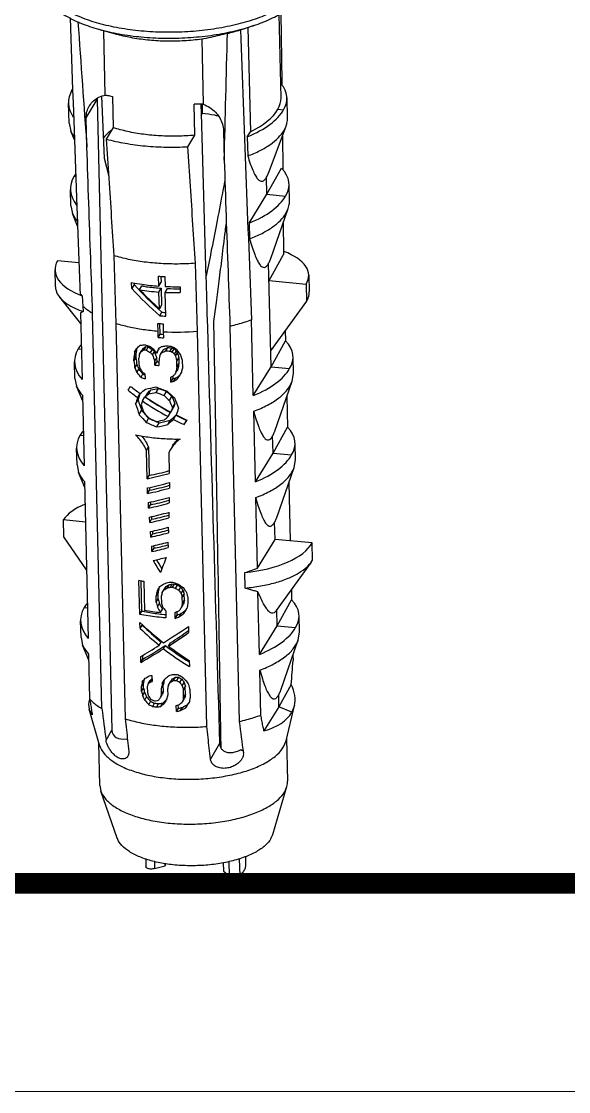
# Model space of a CAD drawing. Header units: millimetres. Extents: x 1690 to 2009, y -242 to -21.
# Drawn here: x 1815.39 to 1829.83, y -242.45 to -214.2 of the extents above; entities that cross this region are included whole.
import ezdxf

# ---------------------------------------------------------------- set-up
doc = ezdxf.new("R2010")
doc.units = ezdxf.units.MM
doc.layers.add('02___PRT_ALL_AXES', color=7, linetype='Continuous')
doc.layers.add('from', color=7, linetype='Continuous', lineweight=13)

# ---------------------------------------------------------------- blocks, each defined once
blk = doc.blocks.new('u40')
at = {"layer": '02___PRT_ALL_AXES', "color": 7, "linetype": 'Continuous'}
for p, q in [((-4.211, 22.641), (-4.144, 20.74)), ((1.358, 20.525), (1.306, 22.738)), ((1.353, 22.764), (1.375, 20.949)), ((-3.465, 22.344), (-2.99, 22.209)), ((0.334, 22.339), (0.282, 22.323)), ((0.636, 22.44), (0.335, 22.339)), ((0.482, 22.389), (0.547, 19.637)), ((-3.282, 20.603), (-3.322, 22.303)), ((-0.737, 22.079), (-0.697, 20.361)), ((1.375, 20.949), (1.376, 20.867)), ((-4.161, 20.74), (-4.143, 20.738)), ((-4.144, 20.74), (-4.131, 20.396)), ((-4.24, 19.864), (-4.253, 20.393)), ((-4.131, 20.396), (-4.114, 19.925)), ((-3.786, 19.999), (-3.498, 20.489)), ((-3.498, 20.489), (-3.108, 3.841)), ((-3.38, 20.571), (-3.316, 18.935)), ((-3.096, 20.566), (-3.076, 19.746)), ((-0.922, 19.544), (-0.941, 20.364)), ((-0.759, 20.366), (-0.759, 20.359)), ((-0.759, 20.359), (-0.752, 20.121)), ((-0.723, 20.361), (-0.726, 20.122)), ((1.527, 19.999), (1.514, 20.528)), ((-0.752, 20.121), (-0.626, 15.764)), ((1.27, 20.23), (1.422, 20.216)), ((-4.24, 19.864), (-4.192, 19.648)), ((-4.114, 19.925), (-4.096, 19.419)), ((-3.768, 19.225), (-3.786, 19.999)), ((1.024, 18.545), (1.488, 19.781)), ((1.435, 19.67), (1.488, 19.781)), ((-4.096, 19.427), (-4.192, 19.648)), ((-3.076, 19.746), (-3.255, 19.442)), ((-1.1, 19.24), (-0.922, 19.544)), ((-0.162, 19.659), (-0.144, 18.885)), ((0.465, 19.504), (0.547, 19.637)), ((0.465, 19.504), (0.477, 18.998)), ((1.391, 19.522), (1.401, 18.671)), ((-4.096, 19.419), (-4.033, 17.649)), ((-3.316, 18.935), (-3.193, 18.468)), ((0.985, 17.985), (1.368, 18.671)), ((1.401, 18.671), (1.401, 18.627)), ((-4.108, 18.462), (-4.062, 18.458)), ((0.985, 17.985), (0.975, 18.44)), ((-4.189, 17.677), (-4.199, 18.115)), ((1.578, 17.813), (1.568, 18.25)), ((0.519, 17.227), (0.985, 17.985)), ((0.985, 17.985), (1.475, 17.939)), ((-4.189, 17.677), (-4.147, 17.476)), ((-4.033, 17.649), (-4.017, 17.234)), ((1.084, 16.287), (1.545, 17.61)), ((1.486, 17.483), (1.545, 17.61)), ((-4.014, 17.147), (-4.147, 17.476)), ((1.416, 17.24), (1.424, 16.475)), ((0.519, 17.227), (0.528, 16.811)), ((1.039, 15.707), (1.425, 16.4)), ((1.424, 16.475), (1.425, 16.4)), ((-3.979, 16.178), (-4.544, 16.231)), ((-3.058, 16.367), (-3, 14.572)), ((-0.845, 14.37), (-0.903, 16.165)), ((1.092, 13.43), (1.028, 16.163)), ((-4.598, 15.544), (-4.608, 15.987)), ((-1.872, 15.562), (-1.88, 15.823)), ((-1.815, 15.819), (-1.811, 15.665)), ((2.088, 15.852), (2.099, 15.41)), ((-2.583, 15.5), (-2.588, 15.656)), ((-2.523, 15.603), (-2.583, 15.5)), ((-2.524, 15.645), (-2.523, 15.603)), ((-2.376, 15.463), (-2.316, 15.565)), ((-1.872, 15.562), (-1.811, 15.665)), ((-1.714, 15.813), (-1.706, 15.552)), ((-1.309, 15.547), (-1.304, 15.39)), ((-0.626, 15.764), (-0.624, 15.708)), ((1.039, 15.707), (2.018, 15.616)), ((2.018, 15.616), (2.029, 15.16)), ((-3.927, 14.576), (-4.486, 15.267)), ((-3.893, 15.308), (-3.871, 15.026)), ((-1.867, 15.406), (-1.808, 15.506)), ((-1.853, 14.962), (-1.867, 15.406)), ((-1.808, 15.506), (-1.797, 15.057)), ((-1.701, 15.396), (-1.641, 15.497)), ((-1.681, 14.77), (-1.701, 15.396)), ((-3.871, 15.026), (-3.868, 14.89)), ((-1.797, 15.057), (-1.853, 14.962)), ((2.029, 15.16), (1.082, 13.852)), ((-3.933, 14.858), (-3.892, 13.096)), ((-3.373, 4.409), (-3.617, 14.839)), ((-1.847, 14.78), (-1.793, 14.872)), ((-3, 14.572), (-2.755, 4.141)), ((-1.888, 14.368), (-1.895, 14.575)), ((-1.834, 14.294), (-1.84, 14.571)), ((-1.758, 14.566), (-1.751, 14.358)), ((-0.351, 10.876), (-0.416, 14.629)), ((0.007, 14.5), (0.251, 4.069)), ((0.625, 12.672), (0.579, 14.671)), ((-1.885, 14.208), (-1.888, 14.368)), ((-1.885, 14.208), (-1.834, 14.294)), ((-1.751, 14.358), (-1.747, 14.199)), ((-0.601, 3.939), (-0.845, 14.37)), ((1.469, 14.386), (1.475, 14.116)), ((-4.001, 13.907), (-3.911, 13.899)), ((-2.509, 13.817), (-2.457, 13.906)), ((-2.38, 13.768), (-2.328, 13.855)), ((-2.329, 13.838), (-2.278, 13.925)), ((-2.252, 13.879), (-2.201, 13.966)), ((-2.199, 13.872), (-2.148, 13.959)), ((-2.091, 13.806), (-2.04, 13.892)), ((-1.929, 13.79), (-1.878, 13.876)), ((-1.793, 13.805), (-1.742, 13.892)), ((-1.684, 13.852), (-1.633, 13.939)), ((-1.572, 13.848), (-1.521, 13.935)), ((-1.515, 13.82), (-1.464, 13.907)), ((-1.457, 13.766), (-1.406, 13.854)), ((1.092, 13.43), (1.475, 14.116)), ((-4.082, 13.123), (-4.093, 13.561)), ((-2.531, 13.637), (-2.479, 13.726)), ((-2.529, 13.585), (-2.531, 13.637)), ((-2.529, 13.585), (-2.477, 13.673)), ((-2.479, 13.726), (-2.477, 13.673)), ((-2.402, 13.64), (-2.4, 13.534)), ((-2.036, 13.747), (-1.985, 13.833)), ((-1.979, 13.583), (-1.928, 13.669)), ((-1.976, 13.477), (-1.979, 13.583)), ((-1.976, 13.477), (-1.925, 13.564)), ((-1.928, 13.669), (-1.925, 13.564)), ((-1.87, 13.574), (-1.867, 13.468)), ((-1.846, 13.73), (-1.795, 13.816)), ((-1.428, 13.713), (-1.376, 13.801)), ((-1.396, 13.58), (-1.344, 13.668)), ((-1.392, 13.422), (-1.396, 13.58)), ((-1.344, 13.668), (-1.34, 13.51)), ((-1.253, 13.608), (-1.248, 13.396)), ((1.685, 13.258), (1.674, 13.696)), ((-2.499, 13.394), (-2.448, 13.483)), ((-2.446, 13.279), (-2.394, 13.367)), ((-1.418, 13.29), (-1.366, 13.378)), ((-1.415, 13.288), (-1.393, 13.325)), ((-1.392, 13.422), (-1.34, 13.51)), ((0.625, 12.672), (1.092, 13.43)), ((1.092, 13.43), (1.582, 13.384)), ((-4.082, 13.123), (-4.04, 12.922)), ((-2.339, 13.155), (-2.288, 13.242)), ((-2.237, 13.245), (-2.234, 13.113)), ((-1.553, 13.028), (-1.556, 13.16)), ((-1.553, 13.028), (-1.501, 13.115)), ((-1.503, 13.185), (-1.501, 13.115)), ((-1.469, 13.052), (-1.417, 13.14)), ((-1.385, 13.104), (-1.333, 13.192)), ((1.191, 11.733), (1.652, 13.055)), ((1.652, 13.055), (1.685, 13.258)), ((-3.879, 12.521), (-4.04, 12.922)), ((-2.426, 12.62), (-2.361, 12.73)), ((-2.168, 12.748), (-2.232, 12.639)), ((-2.142, 12.714), (-2.079, 12.822)), ((-1.94, 12.755), (-1.877, 12.863)), ((-1.732, 12.675), (-1.668, 12.783)), ((-3.882, 12.68), (-3.839, 10.818)), ((-2.484, 12.45), (-2.419, 12.561)), ((-2.299, 12.531), (-2.235, 12.64)), ((-1.586, 12.539), (-1.523, 12.648)), ((-1.511, 12.346), (-1.447, 12.455)), ((1.509, 12.647), (1.528, 11.839)), ((-2.387, 12.169), (-2.323, 12.278)), ((-1.623, 12.118), (-1.559, 12.226)), ((-1.551, 12.234), (-1.487, 12.343)), ((-1.483, 12.044), (-1.419, 12.153)), ((0.679, 10.395), (0.635, 12.257)), ((-2.138, 12.074), (-2.202, 11.965)), ((-1.919, 11.844), (-1.856, 11.952)), ((-1.633, 11.912), (-1.569, 12.02)), ((-1.199, 11.906), (-1.133, 12.017)), ((-3.948, 11.63), (-3.858, 11.622)), ((1.146, 11.153), (1.135, 11.608)), ((1.146, 11.153), (1.528, 11.839)), ((-2.194, 11.222), (-2.142, 11.308)), ((-2.142, 11.308), (-2.125, 10.563)), ((1.738, 10.98), (1.728, 11.418)), ((-4.029, 10.845), (-4.039, 11.283)), ((-2.176, 10.476), (-2.194, 11.222)), ((-1.563, 11.25), (-1.606, 11.166)), ((-1.606, 11.166), (-1.593, 10.62)), ((0.679, 10.395), (1.146, 11.153)), ((1.146, 11.153), (1.635, 11.107)), ((-4.029, 10.845), (-3.987, 10.644)), ((-0.351, 10.862), (-0.351, 10.876)), ((1.244, 9.455), (1.705, 10.778)), ((1.705, 10.778), (1.738, 10.98)), ((-3.825, 10.243), (-3.987, 10.644)), ((-2.176, 10.476), (-2.125, 10.563)), ((-3.829, 10.403), (-3.732, 6.263)), ((-2.167, 10.088), (-2.17, 10.234)), ((-2.167, 10.088), (-2.116, 10.175)), ((-2.118, 10.245), (-2.116, 10.175)), ((-1.587, 10.378), (-1.584, 10.232)), ((1.563, 10.369), (1.599, 8.838)), ((-1.598, 9.984), (-1.595, 9.839)), ((0.732, 8.117), (0.688, 9.979)), ((-2.139, 9.704), (-2.142, 9.85)), ((-2.139, 9.704), (-2.088, 9.791)), ((-2.09, 9.862), (-2.088, 9.791)), ((-4.384, 9.399), (-3.804, 9.344)), ((-4.373, 8.943), (-4.384, 9.399)), ((-2.111, 9.321), (-2.114, 9.466)), ((-2.111, 9.321), (-2.06, 9.407)), ((-2.062, 9.478), (-2.06, 9.407)), ((-1.609, 9.591), (-1.606, 9.445)), ((1.199, 8.875), (1.188, 9.331)), ((-2.083, 8.937), (-2.086, 9.082)), ((-2.034, 9.094), (-2.032, 9.024)), ((-1.62, 9.197), (-1.616, 9.052)), ((-3.774, 8.07), (-4.373, 8.943)), ((-2.083, 8.937), (-2.032, 9.024)), ((-1.631, 8.804), (-1.627, 8.659)), ((0.732, 8.117), (1.199, 8.875)), ((2.178, 8.783), (1.199, 8.875)), ((2.189, 8.328), (2.178, 8.783)), ((-2.055, 8.553), (-2.058, 8.699)), ((-2.055, 8.553), (-2.004, 8.64)), ((-2.006, 8.711), (-2.004, 8.64)), ((2.155, 8.276), (1.227, 6.996)), ((2.155, 8.276), (2.189, 8.328)), ((0.411, 7.593), (0.402, 8.001)), ((-2.373, 6.896), (-2.394, 7.795)), ((-2.321, 6.985), (-2.339, 7.785)), ((-2.265, 7.771), (-2.247, 7.004)), ((-1.729, 7.546), (-1.678, 7.632)), ((-1.648, 7.593), (-1.597, 7.679)), ((-1.565, 7.615), (-1.514, 7.701)), ((-1.51, 7.612), (-1.459, 7.699)), ((-1.425, 7.582), (-1.374, 7.669)), ((-1.941, 7.382), (-1.89, 7.468)), ((-1.937, 7.223), (-1.941, 7.382)), ((-1.886, 7.31), (-1.89, 7.468)), ((-1.806, 7.368), (-1.802, 7.209)), ((-1.781, 7.471), (-1.73, 7.558)), ((-1.339, 7.527), (-1.288, 7.615)), ((-1.281, 7.447), (-1.229, 7.535)), ((-1.25, 7.341), (-1.198, 7.429)), ((-1.194, 7.271), (-1.198, 7.429)), ((0.785, 5.84), (0.747, 7.496)), ((1.629, 7.55), (1.635, 7.284)), ((-3.841, 7.075), (-3.751, 7.067)), ((-1.937, 7.223), (-1.886, 7.31)), ((-1.907, 7.088), (-1.856, 7.174)), ((-1.272, 7.077), (-1.22, 7.165)), ((-1.246, 7.183), (-1.25, 7.341)), ((-1.246, 7.183), (-1.194, 7.271)), ((-1.106, 7.342), (-1.103, 7.184)), ((1.252, 6.598), (1.635, 7.284)), ((-2.373, 6.896), (-2.321, 6.985)), ((-1.823, 6.948), (-1.772, 7.034)), ((-1.688, 6.989), (-1.684, 6.804)), ((-1.435, 6.79), (-1.438, 6.949)), ((-1.435, 6.79), (-1.383, 6.877)), ((-1.383, 6.877), (-1.386, 6.972)), ((-1.323, 6.84), (-1.272, 6.928)), ((-1.211, 6.918), (-1.16, 7.007)), ((1.252, 6.598), (1.242, 7.02)), ((1.845, 6.426), (1.834, 6.864)), ((-3.922, 6.291), (-3.933, 6.728)), ((-2.364, 6.526), (-2.368, 6.685)), ((-2.364, 6.526), (-2.312, 6.615)), ((-2.312, 6.615), (-2.313, 6.634)), ((-1.089, 6.576), (-1.085, 6.417)), ((0.785, 5.84), (1.252, 6.598)), ((1.252, 6.598), (1.742, 6.552)), ((-3.922, 6.291), (-3.88, 6.089)), ((1.351, 4.901), (1.812, 6.223)), ((1.812, 6.223), (1.845, 6.426)), ((-3.719, 5.689), (-3.88, 6.089)), ((-1.857, 6.081), (-1.806, 6.167)), ((-1.747, 5.991), (-1.696, 6.077)), ((-1.612, 6.06), (-1.561, 6.146)), ((-3.722, 5.848), (-3.695, 4.664)), ((-2.343, 5.627), (-2.347, 5.786)), ((-2.343, 5.627), (-2.291, 5.716)), ((-2.291, 5.716), (-2.293, 5.817)), ((-1.067, 5.677), (-1.064, 5.518)), ((1.669, 5.815), (1.672, 5.684)), ((0.823, 4.24), (0.795, 5.424)), ((-2.15, 5.066), (-2.098, 5.153)), ((-2.099, 5.11), (-2.048, 5.197)), ((-2.05, 5.288), (-2.047, 5.129)), ((-1.779, 5.071), (-1.728, 5.157)), ((-1.615, 5.031), (-1.564, 5.117)), ((-1.562, 5.106), (-1.511, 5.193)), ((-1.48, 5.155), (-1.429, 5.241)), ((-1.396, 5.151), (-1.345, 5.238)), ((-1.311, 5.096), (-1.259, 5.183)), ((-1.252, 5.015), (-1.201, 5.103)), ((-2.328, 4.993), (-2.276, 5.081)), ((-2.325, 4.861), (-2.328, 4.993)), ((-2.325, 4.861), (-2.273, 4.949)), ((-2.297, 4.75), (-2.245, 4.838)), ((-2.273, 4.949), (-2.276, 5.081)), ((-2.174, 4.991), (-2.17, 4.832)), ((-1.803, 4.941), (-1.752, 5.027)), ((-1.799, 4.783), (-1.803, 4.941)), ((-1.799, 4.783), (-1.749, 4.869)), ((-1.749, 4.869), (-1.752, 5.027)), ((-1.64, 4.927), (-1.636, 4.768)), ((-1.221, 4.909), (-1.17, 4.997)), ((-1.216, 4.698), (-1.221, 4.909)), ((-1.165, 4.786), (-1.17, 4.997)), ((-1.05, 4.91), (-1.045, 4.699)), ((1.627, 5.049), (1.302, 4.457)), ((-2.243, 4.634), (-2.191, 4.722)), ((-2.137, 4.511), (-2.085, 4.598)), ((-2.031, 4.468), (-1.98, 4.555)), ((-1.925, 4.454), (-1.874, 4.54)), ((-1.824, 4.706), (-1.774, 4.792)), ((-1.819, 4.468), (-1.768, 4.554)), ((-1.242, 4.593), (-1.191, 4.68)), ((-1.216, 4.698), (-1.165, 4.786)), ((-1.153, 4.433), (-1.101, 4.522)), ((1.302, 4.457), (1.295, 4.776)), ((-3.625, 4.249), (-3.709, 4.396)), ((-3.435, 3.445), (-3.709, 4.396)), ((-1.405, 4.333), (-1.409, 4.491)), ((-1.405, 4.333), (-1.354, 4.42)), ((-1.354, 4.42), (-1.356, 4.506)), ((-1.293, 4.356), (-1.242, 4.443)), ((1.302, 4.457), (0.906, 3.824)), ((1.639, 4.313), (1.302, 4.457)), ((1.491, 3.56), (1.712, 4.49)), ((1.712, 4.488), (1.639, 4.313)), ((-3.263, 3.579), (-3.108, 3.841)), ((-3.426, 2.383), (-3.452, 3.506)), ((-0.267, 3.488), (-0.508, 3.079)), ((-0.224, 3.363), (-0.227, 3.488)), ((1.425, 3.4), (1.491, 3.56)), ((1.532, 2.499), (1.505, 3.622)), ((-3.426, 2.383), (-3.399, 2.235)), ((1.14, 1.089), (1.511, 2.35)), ((1.453, 2.216), (1.511, 2.35)), ((-2.968, 0.993), (-3.399, 2.235)), ((1.091, 0.978), (1.14, 1.09)), ((-2.216, 0.443), (-2.211, 0.238)), ((-1.987, 0.374), (-1.982, 0.186)), ((-1.704, 0.263), (-1.705, 0.318)), ((-0.169, 0.343), (-0.164, 0.118)), ((0, 0), (-0.009, 0.374)), ((0.254, 0.449), (0.265, 0.007)), ((0.414, 0.5), (0.419, 0.27)), ((-1.982, 0.186), (-1.704, 0.263)), ((-0.164, 0.118), (0, 0)), ((0.419, 0.272), (0.419, 0.27))]:
    blk.add_line(p, q, dxfattribs=at)
for centre, radius, start, end in [((1383.969, 120.47), 1391.425, 184.03586, 184.172741), ((-1.25, 27.368), 5.272, 283.0485, 286.8935), ((3645.147, 159.542), 3647.447, 182.156009, 182.276312), ((-1308.302, 53.695), 1308.621, 358.475733, 358.622305), ((-0.831, 19.171), 1.197, 83.5617, 95.2571), ((-7.572, 23.297), 7.547, 334.6768, 335.1181), ((-2.8, 19.111), 0.638, 143.6059, 147.573), ((-1.426, 22.28), 6.473, 265.9732, 267.4441), ((-1.531, 21.018), 5.465, 258.8415, 261.7944), ((-1.452, 21.587), 6.04, 261.8239, 266.0112), ((-1.411, 22.207), 6.661, 267.463, 270.8769), ((-1.458, 21.325), 5.934, 261.0962, 266.0471), ((-1.407, 22.018), 6.629, 267.4623, 270.8932), ((-1.397, 21.614), 6.121, 267.7104, 270.837), ((-3.07, 17.218), 2.461, 249.963, 251.0858), ((-1.4, 21.147), 6.383, 265.9864, 267.4784), ((-1.39, 20.763), 5.905, 266.0925, 267.1492), ((-1.398, 20.869), 6.313, 265.4877, 266.738), ((-1.39, 20.47), 6.282, 265.488, 266.7445), ((-1.381, 20.11), 5.833, 265.5504, 266.3832), ((-1.38, 20.928), 6.58, 266.768, 274.664), ((-1.449, 19.625), 5.671, 261.8323, 262.3715), ((-1.448, 19.482), 5.66, 261.8318, 262.372), ((-1.436, 19.15), 5.24, 261.6126, 262.1953), ((-1.375, 20.445), 6.469, 267.2405, 268.231), ((-1.373, 20.303), 6.459, 267.2397, 268.2318), ((-1.363, 19.966), 6.033, 267.4338, 268.4981), ((-1.377, 19.216), 5.679, 264.4546, 265.0206), ((-1.385, 19.579), 6.13, 264.4687, 265.4888), ((-1.382, 12.869), 5.173, 258.7175, 260.1686), ((-1.231, 14.16), 6.422, 266.7428, 267.736), ((-1.219, 13.675), 5.982, 267.1652, 267.6993), ((-1.229, 14.02), 6.414, 266.9904, 267.4876), ((-1.371, 11.538), 4.651, 258.218, 259.0669), ((-1.29, 11.979), 5.1, 259.1129, 263.4744), ((-1.272, 12.669), 5.748, 260.2337, 264.4982), ((-1.226, 12.494), 5.619, 263.4217, 265.3012), ((-63.231, 10.019), 65.048, 355.61814, 356.17863), ((-1.173, 11.764), 6.459, 266.9928, 268.2315), ((-1.169, 11.596), 6.449, 267.2394, 267.9837), ((-1.16, 11.25), 6.015, 267.4326, 268.2323), ((-1.223, 10.288), 5.719, 262.103, 262.6387), ((-1.211, 9.771), 5.272, 261.6139, 262.7746), ((80.704, 15.174), 84.763, 187.29643, 187.8627), ((-1.221, 10.113), 5.703, 261.8334, 262.9078), ((79.269, 14.161), 79.659, 187.27832, 187.88087), ((-2.371, 3.803), 0.392, 209.4404, 213.3673)]:
    blk.add_arc(centre, radius, start, end, dxfattribs=at)
for centre, major_axis, ratio, start_param, end_param in [((-1.37, 20.478), (2.884, 0.046), 0.412294, -0.260558, 0.327239), ((-1.37, 20.478), (2.883, 0.09), 0.457817, 9.15761, 9.707601), ((-1.37, 20.478), (2.884, 0.046), 0.412294, 2.863094, 2.881035), ((-2.573, 20.743), (0.877, 0.449), 0.655348, 2.794265, 2.835491), ((-1.37, 20.478), (2.727, 0.044), 0.412294, -0.260558, 0.003029), ((-1.37, 20.478), (2.883, 0.09), 0.457817, -0.895217, -0.267168), ((-1.37, 20.478), (2.726, 0.085), 0.457817, -0.805655, -0.267168), ((-1.316, 18.201), (2.884, 0.046), 0.412294, -0.260558, 0.367491), ((-1.316, 18.201), (2.883, 0.09), 0.457817, 9.15761, 9.743433), ((-1.316, 18.201), (2.884, 0.046), 0.412294, 2.834304, 2.881035), ((-1.316, 18.201), (2.883, 0.09), 0.457817, -0.895217, -0.267168), ((-0.097, 15.814), (2.185, 0.035), 0.412294, -0.260558, 0.789776), ((-2.585, 16.047), (2.023, 0.063), 0.457817, 2.874425, 3.994998), ((-1.268, 16.151), (2.575, -2.589), 0.352642, 4.576145, 4.859969), ((-1.262, 15.924), (2.893, 0.09), 0.457818, -2.775645, -2.726872), ((-1.345, 16.223), (2.788, -2.803), 0.352517, -1.662023, -1.400643), ((-1.35, 16.41), (2.794, -2.826), 0.351227, -1.582822, -1.399769), ((-1.21, 13.646), (2.883, 0.09), 0.457817, 9.15761, 9.785659), ((-1.21, 13.646), (2.884, 0.046), 0.412294, 2.788056, 2.881035), ((-1.266, 16.063), (2.759, 5.33), 0.013218, -4.290483, -4.270708), ((-1.33, 18.798), (2.221, 17.523), 0.02969, -4.425685, -4.414983), ((-1.255, 15.569), (2.808, 2.737), 0.102217, -2.111606, -2.072263), ((-1.266, 16.063), (2.566, 4.956), 0.013218, -4.259351, -4.255211), ((-1.248, 15.277), (2.853, 0.821), 0.352435, -2.069765, -2.030644), ((-1.247, 15.263), (2.818, 1.904), 0.1949, -2.092152, -2.06283), ((-1.254, 15.564), (2.594, 3.734), 0.022906, -2.030311, -2.009186), ((-1.247, 15.263), (2.62, 1.77), 0.1949, -2.102278, -2.070707), ((-1.245, 15.149), (2.876, -0.78), 0.465166, 4.501382, 4.540287), ((-1.24, 14.959), (2.827, -1.617), 0.437702, -1.660631, -1.621726), ((-1.24, 14.959), (2.629, -1.504), 0.437702, 4.616163, 4.658018), ((-1.244, 15.097), (2.795, -2.135), 0.402852, -1.567641, -1.538511), ((-1.239, 14.897), (-2.57, 2.881), 0.32879, 1.626941, 1.647832), ((-1.243, 15.068), (-2.765, 4.016), 0.26711, 1.678156, 1.707272), ((-1.24, 14.935), (2.723, 6.662), 0.028959, -4.547167, -4.527752), ((-1.243, 15.095), (2.818, 1.904), 0.194897, -1.926765, -1.897617), ((-1.24, 14.935), (2.532, 6.194), 0.028959, 1.745733, 1.754475), ((-1.245, 15.165), (2.853, 0.821), 0.352438, -1.86543, -1.82648), ((-1.237, 14.798), (2.594, 3.734), 0.022906, -1.820803, -1.799896), ((-1.24, 14.965), (2.828, 1.484), 0.254507, -1.898561, -1.859612), ((-1.24, 14.965), (2.629, 1.38), 0.254507, -1.893932, -1.852021), ((-1.25, 15.359), (2.862, -1.066), 0.461157, 4.770151, 4.799616), ((-1.248, 15.29), (2.827, -1.617), 0.437701, -1.436861, -1.417232), ((-1.248, 15.29), (2.629, -1.504), 0.437701, 4.856915, 4.878062), ((-1.253, 15.512), (2.795, -2.135), 0.40285, 4.929874, 4.959488), ((-1.253, 15.506), (-2.57, 2.881), 0.32879, 1.846982, 1.868207), ((-1.264, 15.989), (-2.611, 5.409), 0.184887, -4.397161, -4.386517), ((-1.264, 15.959), (-2.773, 4.468), 0.241974, 1.89556, 1.915399), ((-1.21, 13.646), (2.884, 0.046), 0.412294, -0.260558, 0.367491), ((-1.33, 18.798), (2.389, 18.846), 0.02969, -4.441182, -4.431265), ((-1.141, 10.717), (-3.193, 19.368), 0.046595, 1.414487, 1.424404), ((-1.141, 10.717), (-2.969, 18.008), 0.046595, 1.398205, 1.408908), ((-1.288, 17.016), (2.532, 13.414), 0.035521, -4.461065, -4.451238), ((-1.254, 15.564), (2.789, 4.016), 0.022906, -2.018671, -1.99906), ((-1.239, 14.897), (-2.764, 3.098), 0.32879, -4.652804, -4.633381), ((-1.236, 14.755), (-2.892, 8.515), 0.120708, -4.63481, -4.615397), ((-1.236, 14.755), (-2.689, 7.918), 0.120708, 1.646403, 1.667281), ((-1.225, 14.285), (2.459, 16.129), 0.03256, -4.672984, -4.663273), ((-1.237, 14.798), (2.789, 4.016), 0.022906, -1.823962, -1.804525), ((-1.253, 15.506), (-2.764, 3.098), 0.32879, -4.448312, -4.428622), ((-1.264, 15.989), (-2.808, 5.817), 0.184887, -4.410805, -4.400934), ((-1.3, 17.521), (-3.049, 13.934), 0.068111, -4.450506, -4.440616), ((-1.3, 17.521), (-2.835, 12.956), 0.068111, 1.847097, 1.857765), ((-1.271, 16.254), (-2.808, 5.817), 0.184887, -4.371205, -4.351278), ((-1.301, 17.539), (-2.973, 11.222), 0.087632, -4.387758, -4.377759), ((-1.205, 13.452), (-2.808, 5.817), 0.184886, 1.491557, 1.511332), ((-1.205, 13.452), (-2.611, 5.409), 0.184886, 7.759246, 7.780577), ((-1.217, 13.946), (-2.764, 3.098), 0.32879, 1.493516, 1.532859), ((-1.183, 12.498), (-3.049, 13.934), 0.068111, 1.481465, 1.491292), ((-1.217, 13.946), (-2.57, 2.881), 0.32879, 7.76276, 7.805162), ((-1.217, 13.95), (-2.773, 4.468), 0.241974, 1.544282, 1.563893), ((-1.224, 14.251), (2.795, -2.135), 0.40285, -1.655364, -1.626041), ((-1.207, 13.525), (2.759, 5.33), 0.013218, -4.661402, -4.651531), ((-1.171, 11.994), (2.532, 13.414), 0.035521, 1.470842, 1.480732), ((-1.207, 13.525), (2.566, 4.956), 0.013218, -4.675819, -4.665174), ((-1.171, 11.994), (2.354, 12.473), 0.035521, 1.455646, 1.466314), ((-1.201, 13.26), (2.759, 5.33), 0.013218, 1.572126, 1.592054), ((-1.17, 11.975), (2.606, 10.704), 0.037664, 1.446853, 1.456852), ((-1.21, 13.646), (2.883, 0.09), 0.457817, -0.895217, -0.267168), ((-1.223, 14.237), (2.876, -0.78), 0.465166, -1.840421, -1.8013), ((-1.223, 14.237), (2.674, -0.725), 0.465166, -1.851303, -1.830541), ((-1.223, 14.224), (2.828, 1.484), 0.254509, -1.820509, -1.80088), ((-1.221, 14.155), (2.843, 1.049), 0.319714, -1.804228, -1.774763), ((-1.221, 14.155), (2.644, 0.976), 0.319714, -1.793638, -1.761889), ((-1.218, 14.009), (2.808, 2.737), 0.102216, -1.770248, -1.750557), ((-1.218, 14.003), (2.818, 1.904), 0.1949, -1.790099, -1.760485), ((-1.218, 14.003), (2.62, 1.77), 0.1949, -1.777225, -1.745289), ((-1.207, 13.555), (2.789, 4.016), 0.022906, -1.667393, -1.647554), ((-1.246, 15.21), (2.778, 4.579), 0.003704, -2.119767, -2.093272), ((-1.207, 13.522), (2.821, -1.711), 0.432068, -1.844566, -1.745883), ((-1.21, 13.678), (2.821, -1.711), 0.432068, -1.818071, -1.720575), ((-1.246, 15.183), (2.458, 6.957), 0.034176, -4.339994, -4.313894), ((-1.225, 14.304), (2.809, 2.619), 0.113052, -2.090198, -2.036735), ((-1.22, 14.111), (2.809, 2.619), 0.113052, -2.041927, -2.008193), ((-1.221, 14.128), (2.845, 1.007), 0.325906, 4.240207, 4.342319), ((-1.22, 14.111), (2.563, 2.389), 0.113052, -2.052291, -2.015282), ((-1.217, 13.984), (2.845, 1.007), 0.325906, -2.014437, -1.940866), ((-1.217, 13.984), (2.595, 0.919), 0.325906, -2.021526, -1.940866), ((-1.221, 14.128), (2.865, -1.012), 0.462377, 4.622677, 4.724789), ((-1.217, 13.984), (2.865, -1.012), 0.462377, -1.660508, -1.586938), ((-1.217, 13.984), (2.614, -0.924), 0.462377, -1.660508, -1.579849), ((-1.22, 14.111), (-2.523, 2.706), 0.338682, 1.751673, 1.806472), ((-1.225, 14.304), (-2.766, 2.966), 0.338682, 1.773126, 1.841031), ((-1.246, 15.183), (2.695, 7.626), 0.034176, -4.357608, -4.333889), ((-1.171, 12.018), (-2.88, 8.135), 0.127207, 1.472655, 1.50724), ((-1.171, 12.018), (-2.628, 7.422), 0.127207, 7.735845, 7.773893), ((-1.235, 14.751), (2.695, 7.626), 0.034176, -4.405007, -4.39025), ((-1.207, 13.522), (2.821, -1.711), 0.432068, -1.698485, -1.457696), ((-1.207, 13.522), (2.574, -1.561), 0.432068, -1.711408, -1.447333), ((-1.21, 13.678), (2.821, -1.711), 0.432068, -1.672305, -1.431516), ((-1.22, 14.111), (-2.766, 2.966), 0.338682, -4.538601, -4.48866), ((-1.235, 14.751), (-2.88, 8.135), 0.127207, -4.482416, -4.457687), ((-1.235, 14.751), (-2.628, 7.422), 0.127207, 1.812715, 1.839874), ((-1.182, 12.45), (2.458, 6.957), 0.034176, -4.701108, -4.684899), ((-1.246, 15.183), (-2.88, 8.135), 0.127207, -4.435911, -4.401326), ((-1.192, 12.896), (-2.766, 2.966), 0.338682, 1.500996, 1.568902), ((-1.182, 12.45), (-2.88, 8.135), 0.127207, 1.529015, 1.553745), ((-1.192, 12.896), (-2.523, 2.706), 0.338682, 7.76765, 7.842229), ((-1.197, 13.09), (-2.766, 2.966), 0.338682, 1.547502, 1.597443), ((-1.192, 12.896), (2.563, 2.389), 0.113052, -1.822653, -1.763949), ((-1.182, 12.45), (2.695, 7.626), 0.034176, -4.686733, -4.671975), ((-1.207, 13.522), (2.574, -1.561), 0.432068, -1.394326, -1.28698), ((-1.171, 12.018), (2.695, 7.626), 0.034176, 1.540092, 1.563811), ((-1.21, 13.678), (2.821, -1.711), 0.432068, -1.384118, -1.285435), ((-1.196, 13.073), (2.865, -1.012), 0.462377, -1.76262, -1.660508), ((-1.196, 13.073), (2.614, -0.924), 0.462377, 4.510707, 4.622677), ((-1.199, 13.217), (2.865, -1.012), 0.462377, -1.734078, -1.660508), ((-1.199, 13.217), (2.845, 1.007), 0.325906, -1.940866, -1.867296), ((-1.196, 13.073), (2.845, 1.007), 0.325906, -1.940866, -1.838754), ((-1.196, 13.073), (2.595, 0.919), 0.325906, 4.342319, 4.454289), ((-1.197, 13.09), (2.809, 2.619), 0.113052, -1.861053, -1.827319), ((-1.192, 12.896), (2.809, 2.619), 0.113052, -1.832511, -1.779048), ((-1.207, 13.522), (2.821, -1.711), 0.432068, -1.409426, -1.31193), ((-1.171, 11.991), (2.778, 4.579), 0.003704, -1.587131, -1.560636), ((-1.156, 11.368), (2.883, 0.09), 0.457817, 9.15761, 9.785659), ((-1.156, 11.368), (2.884, 0.046), 0.412294, 2.788056, 2.881035), ((-1.156, 11.368), (2.884, 0.046), 0.412294, -0.260558, 0.367491), ((-1.156, 11.368), (2.883, 0.09), 0.457817, -0.895217, -0.267168), ((-1.166, 11.77), (2.842, 1.086), 0.314332, -2.051137, -1.84022), ((-1.166, 11.77), (2.642, 1.01), 0.314332, 4.224056, 4.430815), ((-1.16, 11.528), (2.842, 1.086), 0.314332, -2.051137, -1.84022), ((-1.157, 11.382), (2.842, 1.086), 0.314332, -2.051137, -1.84022), ((-1.157, 11.382), (2.642, 1.01), 0.314332, 4.224056, 4.430815), ((-1.151, 11.14), (2.842, 1.086), 0.314332, -2.044083, -1.847274), ((-1.147, 10.994), (2.642, 1.01), 0.314332, 4.231648, 4.423218), ((-2.425, 9.215), (2.023, 0.032), 0.412294, 2.321697, 2.881035), ((-1.147, 10.994), (2.842, 1.086), 0.314332, -2.044083, -1.847274), ((-1.142, 10.752), (2.842, 1.086), 0.314332, -2.037034, -1.854324), ((-1.138, 10.607), (2.842, 1.086), 0.314332, -2.037034, -1.854324), ((-1.138, 10.607), (2.642, 1.01), 0.314332, 4.239235, 4.415626), ((-1.133, 10.364), (2.842, 1.086), 0.314332, -2.029989, -1.861368), ((-1.129, 10.219), (2.842, 1.086), 0.314332, -2.029989, -1.861368), ((-1.129, 10.219), (2.642, 1.01), 0.314332, 4.246816, 4.408038), ((-1.124, 9.977), (2.842, 1.086), 0.314332, -2.022949, -1.868409), ((0.063, 8.982), (2.184, 0.068), 0.457817, -1.429576, -0.267168), ((-1.12, 9.831), (2.842, 1.086), 0.314332, -2.022949, -1.868409), ((-1.12, 9.831), (2.642, 1.01), 0.314332, 4.254392, 4.400453), ((-1.115, 9.589), (2.842, 1.086), 0.314332, -2.012087, -1.88729), ((-1.106, 9.228), (-2.782, 4.876), 0.222126, -4.652177, -4.585769), ((-1.106, 9.228), (-2.587, 4.533), 0.222126, -4.642508, -4.589823), ((-1.106, 9.228), (2.713, 6.98), 0.031078, -4.581742, -4.523353), ((-1.103, 9.091), (2.883, 0.09), 0.457817, -1.036081, -0.895217), ((-1.098, 8.892), (2.781, 4.451), 0.007496, -1.881643, -1.85252), ((-1.098, 8.876), (2.815, 2.112), 0.168263, -1.960714, -1.921888), ((-1.099, 8.906), (2.836, 1.226), 0.293301, -1.92047, -1.871862), ((-1.093, 8.651), (2.594, 3.734), 0.022906, -1.852131, -1.831249), ((-1.094, 8.724), (2.62, 1.77), 0.194899, -1.924341, -1.892988), ((-1.096, 8.78), (2.644, 0.976), 0.319715, -1.877651, -1.846232), ((-1.104, 9.124), (2.849, -1.29), 0.453835, 4.783603, 4.832643), ((-1.1, 8.962), (2.661, -0.991), 0.461156, -1.53404, -1.502442), ((-1.103, 9.088), (2.599, -1.985), 0.402851, -1.372187, -1.340438), ((-1.107, 9.284), (2.783, -2.383), 0.383947, 4.94944, 4.988963), ((-1.106, 9.218), (2.532, 13.414), 0.035521, -4.578114, -4.568401), ((-1.106, 9.218), (2.354, 12.473), 0.035521, -4.574787, -4.56496), ((-1.091, 8.565), (2.606, 10.704), 0.037664, -4.60087, -4.591165), ((-1.093, 8.651), (2.789, 4.016), 0.022906, -1.853089, -1.833673), ((-1.094, 8.724), (2.818, 1.904), 0.194899, -1.926765, -1.897617), ((-1.096, 8.78), (2.843, 1.049), 0.319715, -1.88228, -1.85308), ((-1.1, 8.962), (2.862, -1.066), 0.461156, -1.542376, -1.513032), ((-1.103, 9.088), (2.795, -2.135), 0.402851, -1.382777, -1.353312), ((-1.112, 9.469), (-2.773, 4.468), 0.241974, -4.41724, -4.397515), ((-1.112, 9.469), (-2.578, 4.154), 0.241974, -4.404365, -4.383098), ((-1.142, 10.745), (-2.973, 11.222), 0.087632, -4.437414, -4.427524), ((-1.142, 10.745), (-2.764, 10.434), 0.087632, -4.422997, -4.412328), ((-1.119, 9.801), (-2.783, 4.918), 0.220189, 1.905655, 1.935512), ((-1.17, 11.943), (-3.049, 13.934), 0.068111, -4.400849, -4.39085), ((-1.05, 6.814), (2.883, 0.09), 0.457817, 9.15761, 9.785659), ((-1.05, 6.814), (2.884, 0.046), 0.412294, 2.788056, 2.881035), ((-1.073, 7.819), (-3.049, 13.934), 0.068111, -4.684558, -4.674845), ((-1.081, 8.144), (-2.783, 4.918), 0.220189, -4.621669, -4.592546), ((-1.073, 7.819), (-2.835, 12.956), 0.068111, -4.687999, -4.677551), ((-1.081, 8.144), (-2.588, 4.573), 0.220189, -4.624376, -4.593053), ((-1.088, 8.471), (-2.973, 11.222), 0.087632, -4.622926, -4.61322), ((-1.086, 8.379), (-2.765, 4.016), 0.26711, 1.707272, 1.7364), ((-1.067, 7.568), (2.789, 4.016), 0.022906, -1.697007, -1.677283), ((-1.037, 6.292), (2.606, 10.704), 0.037664, 1.496619, 1.506509), ((-1.037, 6.292), (2.423, 9.953), 0.037664, 1.481423, 1.492091), ((-1.009, 5.094), (2.532, 13.414), 0.035521, 1.421076, 1.431075), ((-1.05, 6.814), (2.884, 0.046), 0.412294, -0.260558, 0.367491), ((-1.078, 8.025), (2.828, 1.484), 0.254506, -1.830302, -1.791044), ((-1.074, 7.867), (2.828, 1.484), 0.254506, -1.830302, -1.791043), ((-1.074, 7.867), (2.629, 1.38), 0.254506, -1.820466, -1.778169), ((-1.071, 7.752), (2.815, 2.112), 0.168263, -1.785222, -1.745699), ((-1.071, 7.752), (2.617, 1.963), 0.168263, -1.772348, -1.729719), ((-1.059, 7.236), (2.781, 4.451), 0.007496, -1.637505, -1.607647), ((-1.059, 7.236), (2.585, 4.139), 0.007496, -1.621525, -1.608958), ((-1.063, 7.407), (2.785, -2.351), 0.386426, -1.716937, -1.492132), ((-1.06, 7.25), (2.785, -2.344), 0.386947, -1.717431, -1.53145), ((-1.06, 7.25), (2.59, -2.18), 0.386947, -1.733714, -1.533423), ((-1.062, 7.357), (2.816, 2.008), 0.181296, -1.944035, -1.708574), ((-1.05, 6.814), (2.883, 0.09), 0.457817, -0.895217, -0.267168), ((-1.058, 7.179), (2.815, 2.079), 0.172316, -1.893661, -1.706763), ((-1.058, 7.179), (2.618, 1.933), 0.172316, -1.889032, -1.707981), ((-1.062, 7.355), (2.815, 2.079), 0.172316, -2.16703, -1.981049), ((-1.058, 7.197), (2.815, 2.084), 0.171607, -2.166873, -1.942068), ((-1.058, 7.197), (2.618, 1.938), 0.171607, -2.183156, -1.94111), ((-1.06, 7.247), (2.789, -2.26), 0.393437, -1.499055, -1.263594), ((-1.06, 7.247), (2.593, -2.101), 0.393437, -1.498097, -1.264827), ((-1.064, 7.425), (2.785, -2.344), 0.386947, -1.444063, -1.257165), ((-1.101, 9.006), (2.532, 13.414), 0.035521, -4.41176, -4.401843), ((-1.054, 7.001), (2.797, 3.585), 0.042994, -2.089079, -2.059444), ((-1.101, 9.006), (2.354, 12.473), 0.035521, -4.393594, -4.385561), ((-1.047, 6.728), (2.815, 2.112), 0.168263, -2.126556, -2.087275), ((-1.045, 6.633), (2.808, 2.737), 0.102218, -2.072263, -2.052679), ((-1.044, 6.577), (2.843, 1.049), 0.319715, -2.076815, -2.047493), ((-1.041, 6.465), (2.828, 1.484), 0.254506, -2.083311, -2.063774), ((-1.045, 6.633), (2.611, 2.545), 0.102218, -2.083144, -2.062052), ((-1.038, 6.334), (2.759, 5.33), 0.013218, -4.485596, -4.466186), ((-1.04, 6.389), (2.354, 12.473), 0.035521, -4.60673, -4.596292), ((-1.038, 6.334), (2.566, 4.956), 0.013218, -4.470956, -4.465679), ((-1.039, 6.369), (2.808, 2.737), 0.102218, -1.916493, -1.87765), ((-1.041, 6.439), (2.828, 1.484), 0.254506, -1.908282, -1.869361), ((-1.032, 6.061), (2.789, 4.016), 0.022906, -1.814246, -1.794799), ((-1.032, 6.061), (2.594, 3.734), 0.022906, -1.810353, -1.789432), ((-1.036, 6.222), (2.818, 1.904), 0.1949, -1.887891, -1.858668), ((-1.036, 6.222), (2.62, 1.77), 0.1949, -1.882524, -1.851077), ((-1.045, 6.638), (2.795, -2.135), 0.402852, -1.392571, -1.363149), ((-1.048, 6.751), (2.827, -1.617), 0.437702, -1.436862, -1.397544), ((-1.045, 6.638), (2.599, -1.985), 0.402852, -1.382735, -1.35104), ((-1.054, 6.997), (-2.773, 4.468), 0.241974, -4.427077, -4.407386), ((-1.054, 6.997), (-2.578, 4.154), 0.241974, -4.414967, -4.393743), ((-1.054, 6.993), (-2.764, 3.098), 0.328789, -4.428622, -4.389021), ((-1.082, 8.207), (-2.764, 10.434), 0.087632, -4.433641, -4.422997), ((-1.068, 7.583), (-2.808, 5.817), 0.184887, -4.371205, -4.351278), ((-0.977, 3.713), (-2.973, 11.222), 0.087632, 1.44516, 1.455077), ((-0.977, 3.713), (-2.764, 10.434), 0.087632, 1.428878, 1.439581), ((-1.003, 4.807), (-2.611, 5.409), 0.184887, 1.476061, 1.497392), ((-1.063, 7.41), (2.684, 8.004), 0.03541, -4.403329, -4.393517), ((-1.001, 4.762), (-2.892, 8.515), 0.120708, 1.521617, 1.531429), ((-1.04, 6.389), (2.532, 13.414), 0.035521, -4.607237, -4.597531), ((-1.034, 6.141), (2.495, 7.443), 0.03541, -4.528743, -4.518303), ((-1.024, 5.71), (2.606, 10.704), 0.037664, -4.639713, -4.629998), ((-1.082, 8.207), (-2.973, 11.222), 0.087632, -4.447285, -4.437414), ((-1.113, 9.511), (-3.049, 13.934), 0.068111, -4.400849, -4.39085), ((-1.271, 5.551), (2.959, -1.141), 0.436281, 0.058738, 0.428269), ((-0.768, 5.521), (2.93, 1.157), 0.333087, 2.877812, 3.109699), ((-1.003, 4.807), (-2.808, 5.817), 0.184887, 1.491557, 1.511332), ((-1.014, 5.301), (-2.764, 3.098), 0.328789, 1.493516, 1.532859), ((-1.014, 5.301), (-2.57, 2.881), 0.328789, 1.479575, 1.521978), ((-1.015, 5.345), (-2.773, 4.468), 0.241974, 1.554094, 1.573678), ((-1.024, 5.736), (2.862, -1.066), 0.461156, -1.775834, -1.746544), ((-1.021, 5.593), (2.674, -0.725), 0.465166, -1.851304, -1.809179), ((-1.028, 5.89), (2.843, 1.049), 0.319715, -2.01826, -1.989091), ((-1.031, 6.034), (2.789, 4.016), 0.022906, -1.911336, -1.891913), ((-1.024, 5.707), (2.653, 0.764), 0.352436, -1.996595, -1.954791), ((-1.034, 6.141), (2.684, 8.004), 0.03541, -4.529983, -4.520276), ((-1.025, 5.761), (2.808, 2.737), 0.102218, -1.955317, -1.916493), ((-1.025, 5.761), (2.611, 2.545), 0.102218, -1.95729, -1.92025), ((-1.024, 5.726), (2.759, 5.33), 0.013218, -4.505012, -4.485596), ((-1.02, 5.551), (2.606, 10.704), 0.037664, -4.629998, -4.620286), ((-1.016, 5.364), (2.808, 2.737), 0.102218, -1.78007, -1.750558), ((-0.982, 3.912), (2.606, 10.704), 0.037664, 1.506509, 1.51638), ((-1.015, 5.352), (2.623, 1.615), 0.217804, -1.789829, -1.736599), ((-0.982, 3.912), (2.423, 9.953), 0.037664, 1.492091, 1.502736), ((-1.001, 4.751), (2.781, 4.451), 0.007495, -1.637504, -1.607647), ((-1.001, 4.751), (2.585, 4.139), 0.007495, -1.621525, -1.608958), ((-0.951, 2.609), (2.532, 13.414), 0.035521, 1.421076, 1.431075), ((-1.021, 5.593), (2.876, -0.78), 0.465166, -1.840422, -1.801301), ((-1.024, 5.707), (2.853, 0.821), 0.352436, -1.991682, -1.952819), ((-1.022, 5.634), (2.843, 1.049), 0.319715, -1.823802, -1.794421), ((-1.019, 5.503), (2.853, 0.821), 0.352436, -1.806953, -1.76775), ((-1.019, 5.503), (2.653, 0.764), 0.352436, -1.797868, -1.755641), ((-1.015, 5.352), (2.821, 1.737), 0.217804, -1.801939, -1.752578), ((-1.262, 5.568), (2.947, -1.16), 0.480236, -0.576087, -0.069298), ((-2.646, 3.969), (0.439, 0.224), 0.655348, 2.835491, 4.245026), ((0.244, 3.698), (-0.195, 0.382), 0.497178, -3.750477, -3.532011)]:
    blk.add_ellipse(centre, major_axis=major_axis, ratio=ratio, start_param=start_param, end_param=end_param, dxfattribs=at)
for points, start_tangent, end_tangent in [([(-4.985, 23.565), (-4.969, 23.434), (-4.857, 23.172), (-4.641, 22.924), (-4.327, 22.699), (-4.036, 22.549)], (0.023263, -0.999729), (0.912438, -0.409215)), ([(1.981, 23.481), (1.776, 23.226), (1.472, 22.986), (1.08, 22.771), (0.61, 22.587), (0.078, 22.441), (-0.501, 22.336), (-1.108, 22.275), (-1.726, 22.261), (-2.336, 22.294), (-2.918, 22.373), (-3.455, 22.495), (-3.932, 22.657), (-4.198, 22.78)], (-0.507097, -0.861889), (-0.887976, 0.45989)), ([(0.636, 22.44), (1.081, 22.615), (1.474, 22.83), (1.778, 23.069), (1.984, 23.327)], (0.948306, 0.317359), (0.507097, 0.861889)), ([(-4.036, 22.549), (-3.927, 22.502), (-3.465, 22.344)], (0.912438, -0.409215), (0.962111, -0.27266)), ([(-3.465, 22.344), (-3.451, 22.34), (-2.913, 22.218), (-2.332, 22.139), (-1.723, 22.106), (-1.106, 22.12), (-0.499, 22.18), (0.08, 22.285), (0.612, 22.432), (0.636, 22.44)], (0.962111, -0.27266), (0.948306, 0.317359)), ([(-0.737, 22.079), (-1.195, 22.036), (-1.659, 22.026), (-2.117, 22.051), (-2.556, 22.11), (-2.961, 22.201), (-2.99, 22.209)], (-0.991144, -0.132791), (-0.962122, 0.27262)), ([(-0.059, 22.232), (-0.275, 22.177), (-0.501, 22.125), (-0.737, 22.079)], (-0.966035, -0.258411), (-0.984647, -0.174556)), ([(-3.706, 20.315), (-3.701, 20.323), (-3.593, 20.452), (-3.45, 20.548), (-3.282, 20.603)], (0.50718, 0.86184), (0.981965, 0.189064)), ([(-3.282, 20.603), (-3.222, 20.597), (-3.159, 20.584), (-3.096, 20.566)], (0.99783, -0.065848), (0.950031, -0.312155)), ([(-0.697, 20.361), (-0.525, 20.274), (-0.377, 20.151), (-0.263, 20.001), (-0.19, 19.834), (-0.162, 19.659)], (0.935953, -0.352126), (0.023417, -0.999726)), ([(-3.786, 19.999), (-3.767, 20.169), (-3.706, 20.315)], (-0.023417, 0.999726), (0.50718, 0.86184)), ([(-0.296, 20.048), (-0.395, 20.07), (-0.726, 20.122)], (-0.973513, 0.228631), (-0.993321, 0.115386)), ([(1.488, 19.781), (1.513, 19.865), (1.527, 19.999)], (0.3521, 0.935962), (-0.021888, 0.99976)), ([(-4.192, 19.648), (-4.186, 19.634), (-4.108, 19.503)], (0.392959, -0.919556), (0.590515, -0.807027)), ([(-3.125, 19.675), (-3.216, 19.598), (-3.313, 19.49)], (-0.798677, -0.60176), (-0.592857, -0.805307)), ([(-0.922, 19.544), (-1.378, 19.519), (-1.834, 19.527), (-2.278, 19.568), (-2.696, 19.642), (-3.076, 19.746)], (-0.995762, -0.091964), (-0.950031, 0.312155)), ([(0.477, 18.998), (0.803, 19.14), (1.075, 19.303), (1.287, 19.481), (1.435, 19.67)], (0.935484, 0.35337), (0.507097, 0.861889)), ([(-3.617, 14.839), (-3.667, 16.29), (-3.718, 17.752), (-3.768, 19.225)], (-0.03454, 0.999403), (-0.03418, 0.999416)), ([(-3.255, 19.442), (-3.189, 18.406), (-3.123, 17.381), (-3.058, 16.367)], (0.063451, -0.997985), (0.06432, -0.997929)), ([(-3.255, 19.442), (-2.759, 19.333), (-2.225, 19.261), (-1.667, 19.23), (-1.1, 19.24)], (0.965142, -0.261727), (0.998524, 0.054306)), ([(-0.903, 16.165), (-0.969, 17.179), (-1.034, 18.204), (-1.1, 19.24)], (-0.06432, 0.997929), (-0.063451, 0.997985)), ([(0.477, 18.998), (0.545, 18.792), (0.611, 18.621), (0.676, 18.486), (0.739, 18.391), (0.802, 18.337), (0.864, 18.329), (0.922, 18.366), (0.975, 18.44)], (0.294576, -0.955628), (0.488941, 0.872317)), ([(-0.144, 18.885), (-0.094, 17.412), (-0.043, 15.95), (0.007, 14.5)], (0.03418, -0.999416), (0.03454, -0.999403)), ([(0.975, 18.44), (1.018, 18.528), (1.023, 18.542)], (0.530596, 0.847625), (0.352007, 0.935997)), ([(-0.625, 15.751), (-0.616, 15.795), (-0.484, 16.46), (-0.34, 17.196), (-0.184, 18.011), (-0.125, 18.322)], (0.198118, 0.980178), (0.186764, 0.982405)), ([(1.545, 17.61), (1.565, 17.679), (1.578, 17.813)], (0.329597, 0.944122), (-0.021888, 0.99976)), ([(-4.147, 17.476), (-4.134, 17.448), (-4.024, 17.275)], (0.370808, -0.92871), (0.637329, -0.770592)), ([(-4.017, 17.234), (-3.949, 15.366)], (0.03635, -0.999339), (0.036902, -0.999319)), ([(-0.416, 14.629), (-0.349, 15.132), (-0.277, 15.693), (-0.199, 16.318), (-0.114, 17.011), (-0.087, 17.234)], (0.13463, 0.990896), (0.119944, 0.992781)), ([(0.528, 16.811), (0.854, 16.954), (1.126, 17.117), (1.339, 17.294), (1.486, 17.483)], (0.935484, 0.35337), (0.507097, 0.861889)), ([(0.528, 16.811), (0.596, 16.587), (0.662, 16.398), (0.726, 16.247), (0.79, 16.137), (0.854, 16.072), (0.916, 16.056), (0.975, 16.089), (1.028, 16.163)], (0.271406, -0.962465), (0.485232, 0.874385)), ([(-0.903, 16.165), (-1.359, 16.145), (-1.813, 16.156), (-2.254, 16.197), (-2.673, 16.268), (-3.058, 16.367)], (-0.996978, -0.077687), (-0.95622, 0.29265)), ([(1.028, 16.163), (1.071, 16.252), (1.082, 16.282)], (0.535778, 0.844359), (0.330268, 0.943887)), ([(-4.598, 15.544), (-4.583, 15.445), (-4.5, 15.285), (-4.486, 15.267)], (0.025301, -0.99968), (0.628239, -0.77802)), ([(-2.316, 15.565), (-2.15, 15.54), (-1.98, 15.521), (-1.808, 15.506)], (0.98691, -0.161275), (0.997673, -0.068177)), ([(-0.624, 15.708), (-0.599, 14.835), (-0.432, 9.11), (-0.267, 3.488)], (0.029022, -0.999579), (0.029366, -0.999569)), ([(-4.486, 15.267), (-4.35, 15.135), (-4.137, 15.002), (-3.913, 14.906)], (0.628239, -0.77802), (0.93943, -0.34274)), ([(2.029, 15.16), (2.095, 15.343), (2.098, 15.41)], (0.507097, 0.861889), (-0.026156, 0.999658)), ([(-3.617, 14.839), (-3.711, 14.899), (-3.795, 14.962), (-3.871, 15.026)], (-0.856534, 0.51609), (-0.736181, 0.676785)), ([(-3.868, 14.89), (-3.891, 14.879), (-3.913, 14.868), (-3.933, 14.858)], (-0.898265, -0.439454), (-0.906397, -0.422427)), ([(-1.888, 14.368), (-2.282, 14.412), (-2.655, 14.48), (-3, 14.572)], (-0.996898, 0.078702), (-0.954702, 0.297563)), ([(0.579, 14.671), (0.398, 14.607), (0.207, 14.55), (0.007, 14.5)], (-0.935484, -0.35337), (-0.97437, -0.224949)), ([(0.635, 12.257), (1.003, 12.422), (1.3, 12.611), (1.517, 12.82), (1.646, 13.04), (1.652, 13.055)], (0.935484, 0.35337), (0.326446, 0.945216)), ([(-4.04, 12.922), (-4.028, 12.893), (-3.882, 12.68)], (0.370808, -0.92871), (0.676703, -0.736256)), ([(0.635, 12.257), (0.703, 12.032), (0.768, 11.843), (0.833, 11.693), (0.897, 11.583), (0.96, 11.517), (1.023, 11.501), (1.082, 11.534), (1.135, 11.608)], (0.271406, -0.962465), (0.485232, 0.874385)), ([(-2.484, 11.634), (-2.108, 11.573), (-1.712, 11.536), (-1.308, 11.524)], (0.980642, -0.195808), (1, 0.000999)), ([(-2.194, 11.222), (-2.271, 11.37), (-2.369, 11.509), (-2.484, 11.634)], (-0.393236, 0.919438), (-0.717946, 0.696098)), ([(-2.328, 11.61), (-2.317, 11.597), (-2.22, 11.458), (-2.142, 11.308)], (0.63609, -0.771615), (0.392064, -0.919938)), ([(1.135, 11.608), (1.178, 11.698), (1.189, 11.728)], (0.535778, 0.844359), (0.330268, 0.943887)), ([(-1.308, 11.524), (-1.43, 11.421), (-1.53, 11.301), (-1.563, 11.25)], (-0.812538, -0.582908), (-0.507154, -0.861855)), ([(-1.512, 11.337), (-1.479, 11.388), (-1.378, 11.509), (-1.36, 11.527)], (0.50719, 0.861834), (0.725358, 0.688371)), ([(-0.227, 3.488), (-0.261, 5.512), (-0.337, 10.046), (-0.351, 10.862)], (-0.016788, 0.999859), (-0.017015, 0.999855)), ([(0.688, 9.979), (1.056, 10.144), (1.353, 10.334), (1.57, 10.542), (1.699, 10.762), (1.705, 10.778)], (0.935484, 0.35337), (0.326446, 0.945216)), ([(-3.986, 10.644), (-3.974, 10.616), (-3.829, 10.403)], (0.370808, -0.92871), (0.676703, -0.736256)), ([(0.688, 9.979), (0.756, 9.754), (0.822, 9.566), (0.886, 9.415), (0.95, 9.305), (1.014, 9.24), (1.076, 9.224), (1.135, 9.257), (1.188, 9.331)], (0.271406, -0.962465), (0.485232, 0.874385)), ([(1.188, 9.331), (1.231, 9.42), (1.242, 9.45)], (0.535778, 0.844359), (0.330268, 0.943887)), ([(0.411, 7.593), (0.821, 7.647), (1.202, 7.733), (1.541, 7.849), (1.825, 7.991), (2.044, 8.152), (2.155, 8.276)], (0.996238, 0.086659), (0.58686, 0.809688)), ([(0.747, 7.496), (0.64, 7.523), (0.528, 7.556), (0.411, 7.593)], (-0.971921, 0.235309), (-0.949095, 0.31499)), ([(1.224, 6.992), (1.195, 6.959), (1.143, 6.93), (1.086, 6.939), (1.026, 6.985), (0.963, 7.066), (0.896, 7.179), (0.824, 7.322), (0.747, 7.496)], (-0.581584, -0.813486), (-0.393153, 0.919473)), ([(-1.684, 6.804), (-1.921, 6.826), (-2.15, 6.857), (-2.373, 6.896)], (-0.997235, 0.074309), (-0.980642, 0.195808)), ([(0.795, 5.424), (1.163, 5.589), (1.46, 5.779), (1.677, 5.987), (1.806, 6.208), (1.812, 6.223)], (0.935484, 0.35337), (0.326446, 0.945216)), ([(-3.88, 6.089), (-3.868, 6.061), (-3.722, 5.848)], (0.370808, -0.92871), (0.676703, -0.736256)), ([(0.795, 5.424), (0.863, 5.2), (0.928, 5.011), (0.993, 4.861), (1.057, 4.751), (1.12, 4.685), (1.183, 4.669), (1.242, 4.702), (1.295, 4.776)], (0.271406, -0.962465), (0.485232, 0.874385)), ([(1.295, 4.776), (1.338, 4.866), (1.349, 4.896)], (0.535778, 0.844359), (0.330268, 0.943887)), ([(-3.695, 4.664), (-3.671, 4.521), (-3.648, 4.382), (-3.625, 4.249)], (0.156846, -0.987623), (0.178571, -0.983927)), ([(-3.695, 4.664), (-3.603, 4.575), (-3.496, 4.49), (-3.373, 4.409)], (0.676703, -0.736256), (0.856534, -0.51609)), ([(0.251, 4.069), (0.451, 4.12), (0.642, 4.177), (0.823, 4.24)], (0.97437, 0.224949), (0.935484, 0.35337)), ([(0.906, 3.824), (0.878, 3.958), (0.85, 4.097), (0.823, 4.24)], (-0.210052, 0.97769), (-0.184248, 0.98288)), ([(-2.755, 4.141), (-2.724, 3.852), (-2.693, 3.566), (-2.662, 3.281)], (0.106801, -0.99428), (0.10853, -0.994093)), ([(-2.755, 4.141), (-2.371, 4.041), (-1.953, 3.97), (-1.511, 3.928), (-1.056, 3.918), (-0.601, 3.939)], (0.954702, -0.297563), (0.996688, 0.081316)), ([(-0.508, 3.079), (-0.538, 3.364), (-0.57, 3.65), (-0.601, 3.939)], (-0.10853, 0.994093), (-0.106801, 0.99428)), ([(-3.435, 3.445), (-3.43, 3.429), (-3.315, 3.226), (-3.111, 3.037), (-2.825, 2.872), (-2.467, 2.736), (-2.053, 2.633), (-1.596, 2.569), (-1.116, 2.545), (-0.631, 2.563), (-0.158, 2.622), (0.283, 2.719), (0.675, 2.851), (1.004, 3.013), (1.257, 3.199), (1.425, 3.4)], (0.272594, -0.962129), (0.507097, 0.861889)), ([(-2.685, 3.153), (-2.7, 3.132), (-2.761, 3.09), (-2.845, 3.083), (-2.941, 3.114), (-3.032, 3.176), (-3.108, 3.256), (-3.17, 3.343), (-3.216, 3.429), (-3.247, 3.509), (-3.263, 3.579)], (-0.503989, -0.86371), (-0.137488, 0.990503)), ([(-0.267, 3.488), (-0.253, 3.411), (-0.213, 3.343), (-0.147, 3.288), (-0.057, 3.255), (0.051, 3.249), (0.171, 3.274), (0.295, 3.329)], (0.029366, -0.999569), (0.87195, 0.489596)), ([(-2.662, 3.281), (-2.667, 3.199), (-2.685, 3.153)], (0.10853, -0.994093), (-0.503989, -0.86371)), ([(0.361, 3.239), (0.359, 3.171), (0.33, 3.096), (0.325, 3.087)], (0.137488, -0.990503), (-0.506393, -0.862303)), ([(0.325, 3.087), (0.275, 3.02), (0.191, 2.946), (0.083, 2.884), (-0.049, 2.843), (-0.191, 2.834), (-0.318, 2.862), (-0.417, 2.918), (-0.48, 2.994), (-0.508, 3.079)], (-0.506393, -0.862303), (-0.10853, 0.994093)), ([(1.511, 2.35), (1.528, 2.427), (1.531, 2.499)], (0.283823, 0.958877), (-0.026577, 0.999647)), ([(-3.399, 2.235), (-3.288, 2.041), (-3.083, 1.853), (-2.797, 1.688), (-2.44, 1.551), (-2.025, 1.449), (-1.569, 1.385), (-1.088, 1.361), (-0.603, 1.379), (-0.131, 1.438), (0.31, 1.535), (0.703, 1.667), (1.032, 1.829), (1.285, 2.014), (1.453, 2.216)], (0.324712, -0.945813), (0.507097, 0.861889)), ([(1.091, 0.978), (0.939, 0.798), (0.706, 0.634), (0.402, 0.494), (0.04, 0.383), (-0.364, 0.306), (-0.791, 0.267), (-1.225, 0.267), (-1.644, 0.306), (-2.032, 0.383), (-2.372, 0.494), (-2.647, 0.635), (-2.847, 0.799), (-2.963, 0.978), (-2.968, 0.993)], (-0.507097, -0.861889), (-0.322059, 0.946719)), ([(-1.687, 0.315), (-1.691, 0.307), (-1.704, 0.263)], (-0.445197, -0.895433), (-0.148436, -0.988922)), ([(-1.982, 0.186), (-2.032, 0.177), (-2.086, 0.176), (-2.136, 0.183), (-2.176, 0.197), (-2.203, 0.217), (-2.211, 0.238)], (-0.964161, -0.265316), (-0.034655, 0.999399)), ([(0.265, 0.007), (0.232, -0.011), (0.186, -0.024), (0.134, -0.03), (0.081, -0.027), (0.035, -0.017), (0, 0)], (-0.767526, -0.641018), (-0.811327, 0.584592)), ([(0.419, 0.27), (0.399, 0.18), (0.347, 0.092), (0.265, 0.007)], (-0.038792, -0.999247), (-0.767526, -0.641018))]:
    blk.add_spline(points, degree=3, dxfattribs=dict(at, start_tangent=start_tangent, end_tangent=end_tangent))

msp = doc.modelspace()

# ---------------------------------------------------------------- linework, layer by layer
at = {"layer": 'from'}
msp.add_lwpolyline([(1689.981, -242.447), (2008.908, -242.447), (2008.908, -20.821), (1689.981, -20.821)], close=True, dxfattribs=at)
at = {"layer": 'from', "const_width": 0.55}
msp.add_lwpolyline([(1695.477, -236.95), (1695.477, -26.317), (2003.411, -26.317), (2003.411, -236.95), (1695.477, -236.95)], dxfattribs=at)

# ---------------------------------------------------------------- block references
msp.add_blockref('u40', (1820.885, -236.748))

doc.saveas('drawing.dxf')
